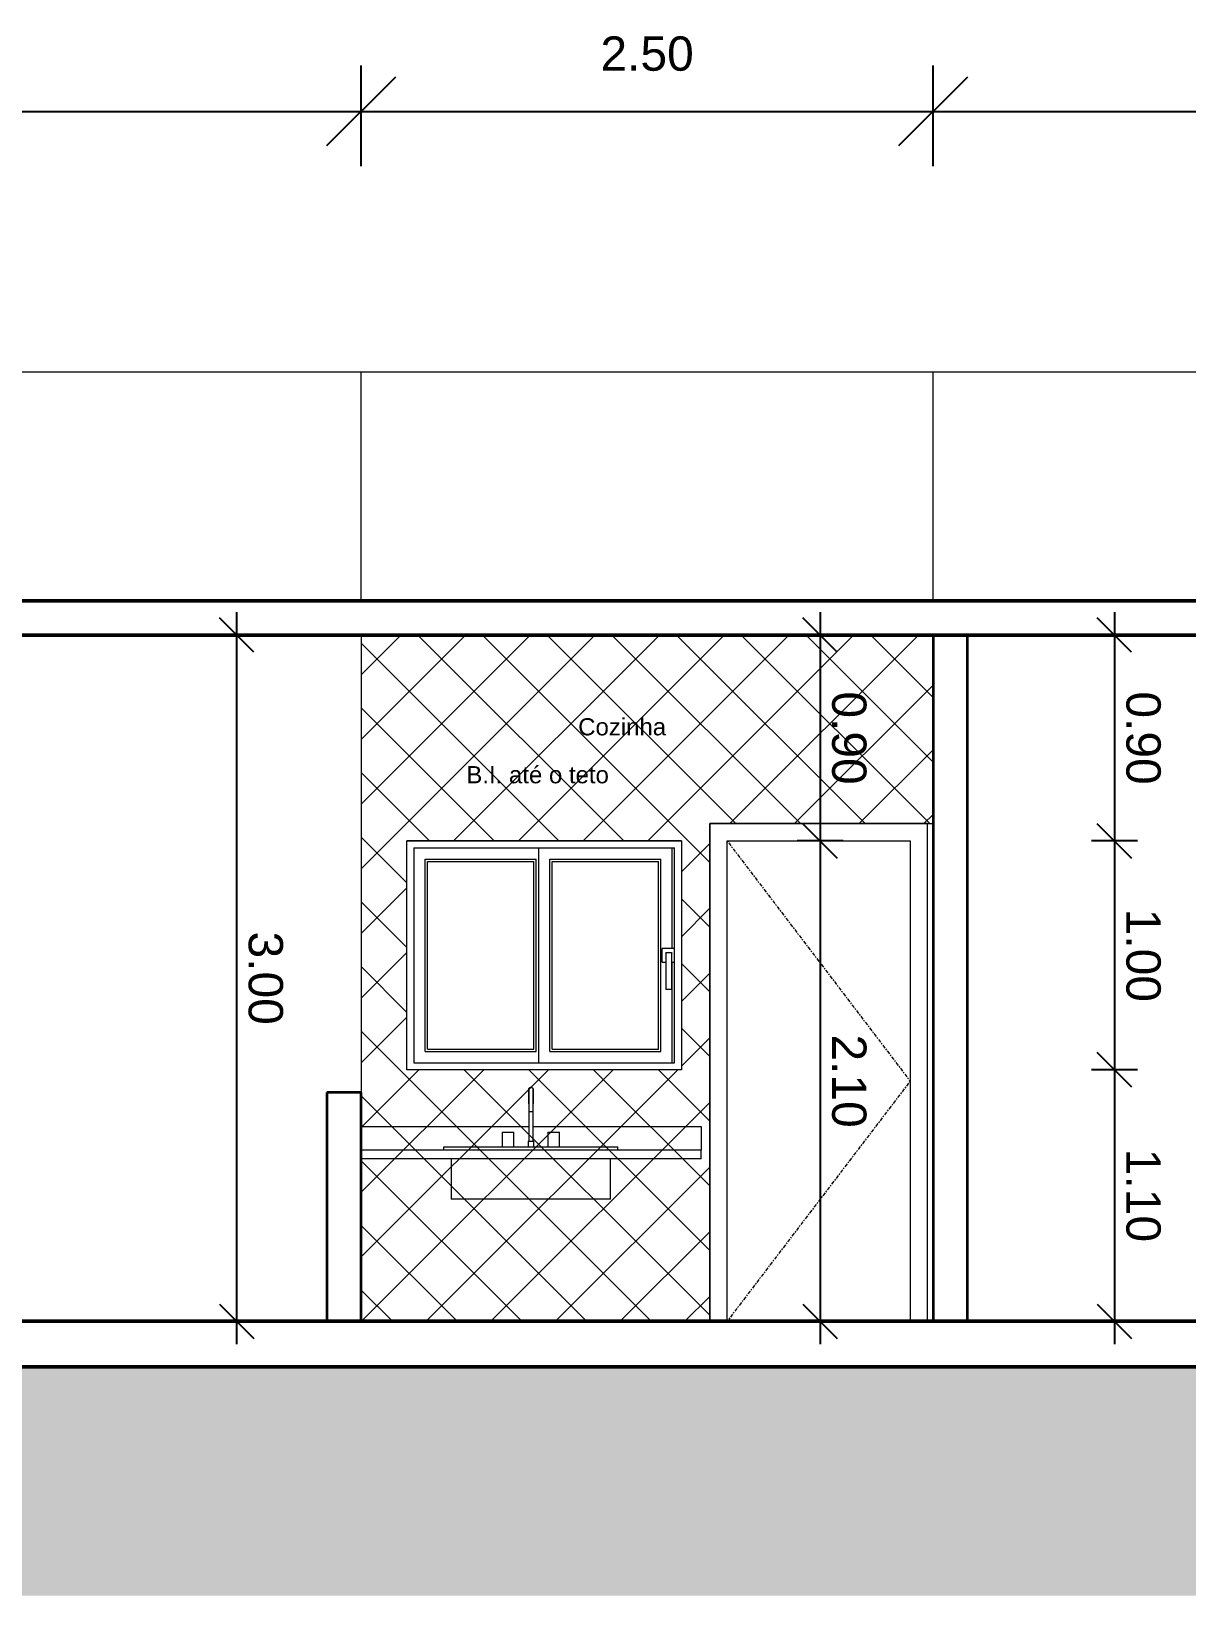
# Model space of a CAD drawing. Header units: centimetres. Extents: x 1481 to 8105, y -69 to 2574.
# Drawn here: x 2217 to 2722, y -69 to 615 of the extents above; entities that cross this region are included whole.
import ezdxf

# ---------------------------------------------------------------- set-up
doc = ezdxf.new("R2010")
doc.units = ezdxf.units.CM
doc.linetypes.add('Centro _1_', pattern=[3.175, 0.635, -0.47625, 1.5875, -0.47625])
for name, color, linetype, lineweight in [('A-ANNO-DIMS', 1, 'Continuous', 9), ('A-AREA-IDEN', 1, 'Continuous', 9), ('A-DETL-GENF', 92, 'Continuous', 18), ('A-DETL-THIN', 151, 'Continuous', 9), ('A-DOOR', 31, 'Continuous', 9), ('A-DOOR-FRAM', 31, 'Continuous', 18), ('A-FLOR', 192, 'Continuous', 9), ('A-GENM', 13, 'Continuous', 9), ('A-GLAZ', 151, 'Continuous', 9), ('A-WALL', 250, 'Continuous', 9), ('C-TOPO', 7, 'Continuous', 9), ('G-ANNO-TEXT', 231, 'Continuous', 9), ('P-SANR-FIXT', 31, 'Continuous', 9), ('Q-CASE', 31, 'Continuous', 9)]:
    doc.layers.add(name, color=color, linetype=linetype, lineweight=lineweight)
doc.styles.add('Arial', font='arial.ttf', dxfattribs={"height": 15})
doc.styles.add('Arial_1', font='arial.ttf', dxfattribs={"height": 20})
doc.dimstyles.new('Cotas_de_Corte', dxfattribs={"dimscale": 30.48, "dimtxt": 7.651945, "dimasz": 0.492126, "dimexe": 0.328084, "dimexo": 0.0625, "dimgap": 0.164042, "dimtad": 1, "dimlfac": 0.01, "dimrnd": 0.01, "dimzin": 0, "dimdsep": 46, "dimtxsty": 'Arial', "dimblk1": 'OBLIQUE', "dimblk2": 'OBLIQUE', "dimsah": 1, "dimcen": 0.09, "dimdle": 0.328084, "dimazin": 0, "dimtfac": 1, "dimtdec": 4, "dimtix": 1, "dimtmove": 0, "dimatfit": 3, "dimfxl": 0.393701, "dimfxlon": 1, "dimtvp": 1, "dimtolj": 1, "dimtzin": 0, "dimarcsym": 2})
doc.dimstyles.new('Cotas_Planta_Baixa', dxfattribs={"dimscale": 30.48, "dimtxt": 15.303891, "dimasz": 0.984252, "dimexe": 0.656168, "dimexo": 0.0625, "dimgap": 0.574147, "dimtad": 1, "dimlfac": 0.01, "dimrnd": 0.01, "dimzin": 0, "dimdsep": 46, "dimtxsty": 'Arial', "dimblk1": 'OBLIQUE', "dimblk2": 'OBLIQUE', "dimsah": 1, "dimcen": 0.09, "dimdle": 0.656168, "dimazin": 0, "dimtfac": 1, "dimtdec": 4, "dimtix": 1, "dimtmove": 0, "dimatfit": 3, "dimfxl": 0.787402, "dimfxlon": 1, "dimtvp": 1, "dimtolj": 1, "dimtzin": 0, "dimarcsym": 2})

# ---------------------------------------------------------------- blocks, each defined once
blk = doc.blocks.new('M_Folha única - 80 x 210-645947-Corte 1')
at = {"layer": 'A-DOOR', "linetype": 'Centro _1_'}
for p, q in [((-431.91, 230), (-351.91, 125)), ((-351.91, 125), (-431.91, 20))]:
    blk.add_line(p, q, dxfattribs=at)
at = {"layer": 'A-DOOR-FRAM', "lineweight": 18}
for p, q in [((-439.51, 237.6), (-439.51, 20)), ((-344.31, 237.6), (-439.51, 237.6)), ((-344.31, 20), (-344.31, 237.6)), ((-431.91, 20), (-431.91, 230)), ((-431.91, 230), (-351.91, 230)), ((-351.91, 230), (-351.91, 20))]:
    blk.add_line(p, q, dxfattribs=at)
blk = doc.blocks.new('Janela 2FL Correr - Janela 2FLs 1_20 x 1_20-646450-Corte 1')
at = {"layer": 'A-GENM'}
for p, q in [((-460.4, 182.75), (-460.4, 177.25)), ((-454.91, 183), (-460.15, 183)), ((-458.66, 181), (-458.66, 165)), ((-458.41, 181.25), (-456.41, 181.25)), ((-456.16, 165), (-456.16, 181)), ((-460.15, 177), (-458.64, 177)), ((-456.17, 177), (-454.91, 177)), ((-458.41, 165), (-458.66, 165)), ((-456.41, 165), (-458.41, 165)), ((-456.16, 165), (-456.41, 165))]:
    blk.add_line(p, q, dxfattribs=at)
for centre, start, end in [((-460.15, 182.75), 90, 180), ((-460.15, 177.25), 180, 270)]:
    blk.add_arc(centre, 0.25, start, end, dxfattribs=at)
for points, knots in [([(-458.66, 181), (-458.66, 181.02), (-458.65, 181.05), (-458.64, 181.1), (-458.62, 181.12), (-458.61, 181.14), (-458.6, 181.16), (-458.59, 181.17), (-458.57, 181.19), (-458.55, 181.2), (-458.53, 181.22), (-458.5, 181.23), (-458.46, 181.25), (-458.43, 181.25), (-458.41, 181.25)], [0, 0, 0, 0, 0.166667, 0.25, 0.333333, 0.375, 0.416667, 0.5, 0.541667, 0.583333, 0.666667, 0.75, 0.833333, 1, 1, 1, 1]), ([(-456.41, 181.25), (-456.38, 181.25), (-456.35, 181.25), (-456.31, 181.23), (-456.28, 181.22), (-456.26, 181.2), (-456.24, 181.19), (-456.22, 181.17), (-456.21, 181.15), (-456.19, 181.13), (-456.18, 181.11), (-456.17, 181.09), (-456.16, 181.05), (-456.16, 181.02), (-456.16, 181)], [0, 0, 0, 0, 0.166667, 0.25, 0.333333, 0.416667, 0.458333, 0.5, 0.583333, 0.666667, 0.708333, 0.75, 0.833333, 1, 1, 1, 1])]:
    blk.add_open_spline(points, degree=3, knots=knots, dxfattribs=at)
at = {"layer": 'A-GLAZ'}
for p, q in [((-451.91, 230), (-571.91, 230)), ((-571.91, 130), (-571.91, 230)), ((-568.91, 227), (-568.91, 133)), ((-568.91, 227), (-454.91, 227)), ((-514.41, 227), (-514.41, 133)), ((-455.91, 183), (-455.91, 227)), ((-454.91, 133), (-454.91, 227)), ((-451.91, 230), (-451.91, 130)), ((-563.91, 138), (-563.91, 222)), ((-563.91, 222), (-515.41, 222)), ((-562.91, 139), (-562.91, 221)), ((-562.91, 221), (-516.41, 221)), ((-516.41, 139), (-516.41, 221)), ((-515.41, 138), (-515.41, 222)), ((-509.41, 138), (-509.41, 222)), ((-509.41, 222), (-460.91, 222)), ((-508.41, 139), (-508.41, 221)), ((-508.41, 221), (-461.91, 221)), ((-461.91, 139), (-461.91, 221)), ((-460.91, 138), (-460.91, 222)), ((-455.91, 133), (-455.91, 177)), ((-563.91, 138), (-515.41, 138)), ((-562.91, 139), (-516.41, 139)), ((-509.41, 138), (-460.91, 138)), ((-508.41, 139), (-461.91, 139)), ((-451.91, 130), (-571.91, 130)), ((-568.91, 133), (-454.91, 133))]:
    blk.add_line(p, q, dxfattribs=at)
blk = doc.blocks.new('Pia Cozinha - Profundidade 600mm-647278-Corte 1')
at = {"layer": 'Q-CASE'}
for p, q in [((-591.91, 105.16), (-518.64, 105.16)), ((-516.75, 105.16), (-443.24, 105.16)), ((-443.24, 105.16), (-443.24, 95)), ((-591.91, 95), (-443.24, 95)), ((-443.24, 91), (-591.91, 91)), ((-443.24, 91), (-443.24, 95))]:
    blk.add_line(p, q, dxfattribs=at)
blk = doc.blocks.new('Pia de Cozinha Simples - Pia de Cozinha-463509-Corte 1')
at = {"layer": 'P-SANR-FIXT'}
for p, q in [((-518.65, 115), (-518.65, 98.81)), ((-518.65, 115), (-518.65, 111.51)), ((-517.69, 111.51), (-518.62, 111.51)), ((-516.76, 111.51), (-517.69, 111.51)), ((-516.74, 98.81), (-516.74, 115)), ((-516.74, 111.51), (-516.74, 115)), ((-530.23, 102.62), (-530.23, 96.27)), ((-530.23, 102.62), (-525.15, 102.62)), ((-525.15, 96.27), (-525.15, 102.62)), ((-510.23, 102.62), (-510.23, 96.27)), ((-510.23, 102.62), (-505.15, 102.62)), ((-505.15, 96.27), (-505.15, 102.62)), ((-555.69, 96.27), (-479.69, 96.27)), ((-555.69, 95), (-555.69, 96.27)), ((-518.96, 98.81), (-518.96, 96.27)), ((-518.96, 98.81), (-516.42, 98.81)), ((-516.42, 96.27), (-516.42, 98.81)), ((-479.69, 95), (-479.69, 96.27)), ((-552.52, 91), (-552.52, 73.41)), ((-482.87, 73.41), (-482.87, 91)), ((-546.8, 73.41), (-552.52, 73.41)), ((-488.58, 73.41), (-546.8, 73.41)), ((-482.87, 73.41), (-488.58, 73.41))]:
    blk.add_line(p, q, dxfattribs=at)
at = {"layer": 'P-SANR-FIXT', "flags": 128}
for points in [[(-518.65, 121.35), (-518.64, 121.39), (-518.64, 121.43), (-518.64, 121.47), (-518.63, 121.5), (-518.63, 121.54), (-518.62, 121.58), (-518.61, 121.62), (-518.6, 121.65), (-518.58, 121.69), (-518.57, 121.72), (-518.55, 121.76), (-518.54, 121.79), (-518.52, 121.83), (-518.5, 121.86), (-518.48, 121.89), (-518.46, 121.92), (-518.43, 121.95), (-518.41, 121.98), (-518.38, 122.01), (-518.36, 122.04), (-518.33, 122.06), (-518.3, 122.09), (-518.27, 122.11), (-518.24, 122.13), (-518.21, 122.15), (-518.18, 122.17), (-518.14, 122.19), (-518.11, 122.21), (-518.07, 122.23), (-518.04, 122.24), (-518, 122.25), (-517.97, 122.27), (-517.93, 122.28), (-517.89, 122.28), (-517.85, 122.29), (-517.82, 122.3), (-517.78, 122.3), (-517.74, 122.3), (-517.7, 122.3), (-517.69, 122.3)], [(-518.65, 115), (-518.65, 115.26), (-518.65, 115.51), (-518.65, 115.76), (-518.65, 116.01), (-518.65, 116.26), (-518.65, 116.51), (-518.65, 116.76), (-518.65, 117), (-518.65, 117.24), (-518.65, 117.48), (-518.65, 117.71), (-518.65, 117.93), (-518.65, 118.16), (-518.65, 118.38), (-518.65, 118.59), (-518.65, 118.79), (-518.65, 119), (-518.65, 119.19), (-518.65, 119.38), (-518.65, 119.56), (-518.65, 119.73), (-518.65, 119.9), (-518.65, 120.05), (-518.65, 120.2), (-518.65, 120.35), (-518.65, 120.48), (-518.65, 120.6), (-518.65, 120.72), (-518.65, 120.82), (-518.65, 120.92), (-518.65, 121.01), (-518.65, 121.09), (-518.65, 121.15), (-518.65, 121.21), (-518.65, 121.26), (-518.65, 121.3), (-518.65, 121.33), (-518.65, 121.34), (-518.65, 121.35), (-518.65, 121.35)], [(-518.65, 121.35), (-518.65, 121.35), (-518.65, 121.33), (-518.65, 121.31), (-518.65, 121.27), (-518.65, 121.23), (-518.65, 121.17), (-518.65, 121.11), (-518.65, 121.03), (-518.65, 120.95), (-518.65, 120.85), (-518.65, 120.75), (-518.65, 120.63), (-518.65, 120.51), (-518.65, 120.38), (-518.65, 120.24), (-518.65, 120.1), (-518.65, 119.94), (-518.65, 119.78), (-518.65, 119.61), (-518.65, 119.43), (-518.65, 119.24), (-518.65, 119.05), (-518.65, 118.85), (-518.65, 118.64), (-518.65, 118.43), (-518.65, 118.22), (-518.65, 118), (-518.65, 117.77), (-518.65, 117.54), (-518.65, 117.3), (-518.65, 117.06), (-518.65, 116.82), (-518.65, 116.58), (-518.65, 116.33), (-518.65, 116.08), (-518.65, 115.83), (-518.65, 115.58), (-518.65, 115.32), (-518.65, 115.07), (-518.65, 115)], [(-517.69, 122.3), (-517.65, 122.3), (-517.62, 122.3), (-517.58, 122.3), (-517.54, 122.29), (-517.5, 122.29), (-517.47, 122.28), (-517.43, 122.27), (-517.39, 122.26), (-517.36, 122.24), (-517.32, 122.23), (-517.29, 122.21), (-517.25, 122.2), (-517.22, 122.18), (-517.19, 122.16), (-517.16, 122.14), (-517.12, 122.12), (-517.09, 122.09), (-517.06, 122.07), (-517.04, 122.04), (-517.01, 122.02), (-516.98, 121.99), (-516.96, 121.96), (-516.94, 121.93), (-516.91, 121.9), (-516.89, 121.87), (-516.87, 121.83), (-516.85, 121.8), (-516.84, 121.77), (-516.82, 121.73), (-516.81, 121.7), (-516.79, 121.66), (-516.78, 121.63), (-516.77, 121.59), (-516.76, 121.55), (-516.75, 121.51), (-516.75, 121.48), (-516.74, 121.44), (-516.74, 121.4), (-516.74, 121.36), (-516.74, 121.35)], [(-516.74, 121.35), (-516.74, 121.35), (-516.74, 121.33), (-516.74, 121.31), (-516.74, 121.27), (-516.74, 121.23), (-516.74, 121.17), (-516.74, 121.11), (-516.74, 121.03), (-516.74, 120.95), (-516.74, 120.85), (-516.74, 120.75), (-516.74, 120.63), (-516.74, 120.51), (-516.74, 120.38), (-516.74, 120.24), (-516.74, 120.1), (-516.74, 119.94), (-516.74, 119.78), (-516.74, 119.61), (-516.74, 119.43), (-516.74, 119.24), (-516.74, 119.05), (-516.74, 118.85), (-516.74, 118.64), (-516.74, 118.43), (-516.74, 118.22), (-516.74, 118), (-516.74, 117.77), (-516.74, 117.54), (-516.74, 117.3), (-516.74, 117.06), (-516.74, 116.82), (-516.74, 116.58), (-516.74, 116.33), (-516.74, 116.08), (-516.74, 115.83), (-516.74, 115.58), (-516.74, 115.32), (-516.74, 115.07), (-516.74, 115)], [(-516.74, 115), (-516.74, 115.26), (-516.74, 115.51), (-516.74, 115.76), (-516.74, 116.01), (-516.74, 116.26), (-516.74, 116.51), (-516.74, 116.76), (-516.74, 117), (-516.74, 117.24), (-516.74, 117.48), (-516.74, 117.71), (-516.74, 117.93), (-516.74, 118.16), (-516.74, 118.38), (-516.74, 118.59), (-516.74, 118.79), (-516.74, 119), (-516.74, 119.19), (-516.74, 119.38), (-516.74, 119.56), (-516.74, 119.73), (-516.74, 119.9), (-516.74, 120.05), (-516.74, 120.2), (-516.74, 120.35), (-516.74, 120.48), (-516.74, 120.6), (-516.74, 120.72), (-516.74, 120.82), (-516.74, 120.92), (-516.74, 121.01), (-516.74, 121.09), (-516.74, 121.15), (-516.74, 121.21), (-516.74, 121.26), (-516.74, 121.3), (-516.74, 121.33), (-516.74, 121.34), (-516.74, 121.35), (-516.74, 121.35)]]:
    blk.add_lwpolyline(points, dxfattribs=at)
blk = doc.blocks.new('_Oblique')
at = {"color": 0, "linetype": 'ByBlock', "lineweight": -2}
blk.add_line((-0.5, -0.5), (0.5, 0.5), dxfattribs=at)
blk = doc.blocks.new('*D182')
at = {"layer": 'A-ANNO-DIMS', "color": 0, "lineweight": -2, "transparency": 16777216}
for p, q in [((2306.55, 361), (2306.55, 41)), ((2316.65, 351), (2296.55, 351)), ((2316.65, 51), (2296.55, 51))]:
    blk.add_line(p, q, dxfattribs=at)
at = {"layer": 'Defpoints', "color": 0, "transparency": 16777216}
for p in [(2318.55, 351), (2306.55, 51), (2318.55, 51)]:
    blk.add_point(p, dxfattribs=at)
at = {"layer": 'A-ANNO-DIMS', "color": 0, "lineweight": -2, "transparency": 16777216, "xscale": 15, "yscale": 15, "zscale": 15}
for p, rotation in [((2306.55, 351), 90), ((2306.55, 51), 270)]:
    blk.add_blockref('_Oblique', p, dxfattribs=dict(at, rotation=rotation))
at = {"layer": 'A-ANNO-DIMS', "color": 0, "transparency": 16777216, "insert": (2319.22, 201), "char_height": 15, "width": 24.2979, "attachment_point": 5, "rotation": 270, "style": 'Arial'}
blk.add_mtext('\\A1;3.00', dxfattribs=at)
blk = doc.blocks.new('*D183')
at = {"layer": 'A-ANNO-DIMS', "color": 0, "lineweight": -2, "transparency": 16777216}
for p, q in [((2690.24, 361), (2690.24, 251)), ((2700.33, 351), (2680.24, 351)), ((2700.33, 261), (2680.24, 261))]:
    blk.add_line(p, q, dxfattribs=at)
at = {"layer": 'Defpoints', "color": 0, "transparency": 16777216}
for p in [(2702.24, 351), (2690.24, 261), (2702.24, 261)]:
    blk.add_point(p, dxfattribs=at)
at = {"layer": 'A-ANNO-DIMS', "color": 0, "lineweight": -2, "transparency": 16777216, "xscale": 15, "yscale": 15, "zscale": 15}
for p, rotation in [((2690.24, 351), 90), ((2690.24, 261), 270)]:
    blk.add_blockref('_Oblique', p, dxfattribs=dict(at, rotation=rotation))
at = {"layer": 'A-ANNO-DIMS', "color": 0, "transparency": 16777216, "insert": (2702.89, 306), "char_height": 15, "width": 24.2979, "attachment_point": 5, "rotation": 270, "style": 'Arial'}
blk.add_mtext('\\A1;0.90', dxfattribs=at)
blk = doc.blocks.new('*D184')
at = {"layer": 'A-ANNO-DIMS', "color": 0, "lineweight": -2, "transparency": 16777216}
for p, q in [((2690.24, 271), (2690.24, 151)), ((2700.33, 261), (2680.24, 261)), ((2700.33, 161), (2680.24, 161))]:
    blk.add_line(p, q, dxfattribs=at)
at = {"layer": 'Defpoints', "color": 0, "transparency": 16777216}
for p in [(2702.24, 261), (2690.24, 161), (2702.24, 161)]:
    blk.add_point(p, dxfattribs=at)
at = {"layer": 'A-ANNO-DIMS', "color": 0, "lineweight": -2, "transparency": 16777216, "xscale": 15, "yscale": 15, "zscale": 15}
for p, rotation in [((2690.24, 261), 90), ((2690.24, 161), 270)]:
    blk.add_blockref('_Oblique', p, dxfattribs=dict(at, rotation=rotation))
at = {"layer": 'A-ANNO-DIMS', "color": 0, "transparency": 16777216, "insert": (2702.89, 211), "char_height": 15, "width": 24.2979, "attachment_point": 5, "rotation": 270, "style": 'Arial'}
blk.add_mtext('\\A1;1.00', dxfattribs=at)
blk = doc.blocks.new('*D185')
at = {"layer": 'A-ANNO-DIMS', "color": 0, "lineweight": -2, "transparency": 16777216}
for p, q in [((2690.24, 171), (2690.24, 41)), ((2700.33, 161), (2680.24, 161)), ((2700.33, 51), (2680.24, 51))]:
    blk.add_line(p, q, dxfattribs=at)
at = {"layer": 'Defpoints', "color": 0, "transparency": 16777216}
for p in [(2702.24, 161), (2690.24, 51), (2702.24, 51)]:
    blk.add_point(p, dxfattribs=at)
at = {"layer": 'A-ANNO-DIMS', "color": 0, "lineweight": -2, "transparency": 16777216, "xscale": 15, "yscale": 15, "zscale": 15}
for p, rotation in [((2690.24, 161), 90), ((2690.24, 51), 270)]:
    blk.add_blockref('_Oblique', p, dxfattribs=dict(at, rotation=rotation))
at = {"layer": 'A-ANNO-DIMS', "color": 0, "transparency": 16777216, "insert": (2702.89, 106), "char_height": 15, "width": 24.2979, "attachment_point": 5, "rotation": 270, "style": 'Arial'}
blk.add_mtext('\\A1;1.10', dxfattribs=at)
blk = doc.blocks.new('*D186')
at = {"layer": 'A-ANNO-DIMS', "color": 0, "lineweight": -2, "transparency": 16777216}
for p, q in [((2561.61, 361), (2561.61, 251)), ((2571.71, 351), (2551.61, 351)), ((2571.71, 261), (2551.61, 261))]:
    blk.add_line(p, q, dxfattribs=at)
at = {"layer": 'Defpoints', "color": 0, "transparency": 16777216}
for p in [(2573.61, 351), (2561.61, 261), (2573.61, 261)]:
    blk.add_point(p, dxfattribs=at)
at = {"layer": 'A-ANNO-DIMS', "color": 0, "lineweight": -2, "transparency": 16777216, "xscale": 15, "yscale": 15, "zscale": 15}
for p, rotation in [((2561.61, 351), 90), ((2561.61, 261), 270)]:
    blk.add_blockref('_Oblique', p, dxfattribs=dict(at, rotation=rotation))
at = {"layer": 'A-ANNO-DIMS', "color": 0, "transparency": 16777216, "insert": (2574.27, 306), "char_height": 15, "width": 24.2979, "attachment_point": 5, "rotation": 270, "style": 'Arial'}
blk.add_mtext('\\A1;0.90', dxfattribs=at)
blk = doc.blocks.new('*D187')
at = {"layer": 'A-ANNO-DIMS', "color": 0, "lineweight": -2, "transparency": 16777216}
for p, q in [((2561.61, 271), (2561.61, 41)), ((2571.71, 261), (2551.61, 261)), ((2571.71, 51), (2551.61, 51))]:
    blk.add_line(p, q, dxfattribs=at)
at = {"layer": 'Defpoints', "color": 0, "transparency": 16777216}
for p in [(2573.61, 261), (2561.61, 51), (2573.61, 51)]:
    blk.add_point(p, dxfattribs=at)
at = {"layer": 'A-ANNO-DIMS', "color": 0, "lineweight": -2, "transparency": 16777216, "xscale": 15, "yscale": 15, "zscale": 15}
for p, rotation in [((2561.61, 261), 90), ((2561.61, 51), 270)]:
    blk.add_blockref('_Oblique', p, dxfattribs=dict(at, rotation=rotation))
at = {"layer": 'A-ANNO-DIMS', "color": 0, "transparency": 16777216, "insert": (2574.27, 156), "char_height": 15, "width": 24.2979, "attachment_point": 5, "rotation": 270, "style": 'Arial'}
blk.add_mtext('\\A1;2.10', dxfattribs=at)
blk = doc.blocks.new('*D201')
at = {"layer": 'A-ANNO-DIMS', "color": 0, "lineweight": -2, "transparency": 16777216}
for p, q in [((1981, 556), (1981, 600)), ((2361, 556), (2361, 600)), ((1961, 580), (2381, 580))]:
    blk.add_line(p, q, dxfattribs=at)
at = {"layer": 'Defpoints', "color": 0, "transparency": 16777216}
for p in [(2361, 580), (1981, 466), (2361, 466)]:
    blk.add_point(p, dxfattribs=at)
at = {"layer": 'A-ANNO-DIMS', "color": 0, "lineweight": -2, "transparency": 16777216, "xscale": 29.99999999999999, "yscale": 29.99999999999999, "zscale": 29.99999999999999, "rotation": 180}
blk.add_blockref('_Oblique', (1981, 580), dxfattribs=at)
at = {"layer": 'A-ANNO-DIMS', "color": 0, "lineweight": -2, "transparency": 16777216, "xscale": 29.99999999999999, "yscale": 29.99999999999999, "zscale": 29.99999999999999}
blk.add_blockref('_Oblique', (2361, 580), dxfattribs=at)
at = {"layer": 'A-ANNO-DIMS', "color": 0, "transparency": 16777216, "insert": (2171, 605.16), "char_height": 15, "attachment_point": 5, "style": 'Arial'}
blk.add_mtext('\\A1;3.80', dxfattribs=at)
blk = doc.blocks.new('*D202')
at = {"layer": 'A-ANNO-DIMS', "color": 0, "lineweight": -2, "transparency": 16777216}
for p, q in [((2361, 556), (2361, 600)), ((2611, 556), (2611, 600)), ((2341, 580), (2631, 580))]:
    blk.add_line(p, q, dxfattribs=at)
at = {"layer": 'Defpoints', "color": 0, "transparency": 16777216}
for p in [(2611, 580), (2361, 466), (2611, 466)]:
    blk.add_point(p, dxfattribs=at)
at = {"layer": 'A-ANNO-DIMS', "color": 0, "lineweight": -2, "transparency": 16777216, "xscale": 29.99999999999999, "yscale": 29.99999999999999, "zscale": 29.99999999999999, "rotation": 180}
blk.add_blockref('_Oblique', (2361, 580), dxfattribs=at)
at = {"layer": 'A-ANNO-DIMS', "color": 0, "lineweight": -2, "transparency": 16777216, "xscale": 29.99999999999999, "yscale": 29.99999999999999, "zscale": 29.99999999999999}
blk.add_blockref('_Oblique', (2611, 580), dxfattribs=at)
at = {"layer": 'A-ANNO-DIMS', "color": 0, "transparency": 16777216, "insert": (2486, 605.16), "char_height": 15, "attachment_point": 5, "style": 'Arial'}
blk.add_mtext('\\A1;2.50', dxfattribs=at)
blk = doc.blocks.new('*D203')
at = {"layer": 'A-ANNO-DIMS', "color": 0, "lineweight": -2, "transparency": 16777216}
for p, q in [((2611, 556), (2611, 600)), ((3481, 556), (3481, 600)), ((2591, 580), (3501, 580))]:
    blk.add_line(p, q, dxfattribs=at)
at = {"layer": 'Defpoints', "color": 0, "transparency": 16777216}
for p in [(3481, 580), (2611, 466), (3481, 466)]:
    blk.add_point(p, dxfattribs=at)
at = {"layer": 'A-ANNO-DIMS', "color": 0, "lineweight": -2, "transparency": 16777216, "xscale": 29.99999999999999, "yscale": 29.99999999999999, "zscale": 29.99999999999999, "rotation": 180}
blk.add_blockref('_Oblique', (2611, 580), dxfattribs=at)
at = {"layer": 'A-ANNO-DIMS', "color": 0, "lineweight": -2, "transparency": 16777216, "xscale": 29.99999999999999, "yscale": 29.99999999999999, "zscale": 29.99999999999999}
blk.add_blockref('_Oblique', (3481, 580), dxfattribs=at)
at = {"layer": 'A-ANNO-DIMS', "color": 0, "transparency": 16777216, "insert": (3046, 605.16), "char_height": 15, "attachment_point": 5, "style": 'Arial'}
blk.add_mtext('\\A1;8.70', dxfattribs=at)

msp = doc.modelspace()

# ---------------------------------------------------------------- hatches: boundary and pattern name
at = {"layer": 'A-DETL-GENF'}
h = msp.add_hatch(dxfattribs=at)
h.set_pattern_fill('FP_2', color=8, style=0, pattern_type=2)
h.set_pattern_definition([(45, (2565.865, 255.727), (-14.1421, 14.1421), []), (135, (2565.865, 255.727), (-14.1421, -14.1421), [])])
h.paths.add_polyline_path([(2513.4, 51), (2513.4, 268.6), (2611, 268.6), (2611, 351), (2361, 351), (2361, 51)], flags=0)
h.paths.add_polyline_path([(2435.084, 161), (2381, 161), (2381, 261), (2501, 261), (2501, 161), (2448.338, 161)], flags=0)
at = {"layer": 'C-TOPO'}
h = msp.add_hatch(dxfattribs=at)
h.set_pattern_fill('FP_1', color=256, style=0, pattern_type=2)
h.set_pattern_definition([(0, (2565.865, 255.727), (31.75, 31.75), [31.75, -31.75]), (0, (2565.865, 267.634), (31.75, 31.75), [31.75, -31.75]), (0, (2565.865, 279.54), (31.75, 31.75), [31.75, -31.75]), (90, (2569.834, 283.51), (-31.75, 31.75), [31.75, -31.75]), (90, (2581.74, 283.51), (-31.75, 31.75), [31.75, -31.75]), (90, (2593.646, 283.51), (-31.75, 31.75), [31.75, -31.75])])
h.paths.add_polyline_path([(4481, -69), (4481, 31), (1481, 31), (1481, -69), (3786.979, -69)], flags=0)

# ---------------------------------------------------------------- linework, layer by layer
at = {"layer": 'A-DETL-THIN'}
for p, q in [((2361, 351), (2361, 51)), ((2611, 351), (2361, 351)), ((2611, 268.6), (2611, 351)), ((2513.4, 51), (2513.4, 268.6)), ((2513.4, 268.6), (2611, 268.6)), ((2381, 161), (2381, 261)), ((2381, 261), (2501, 261)), ((2501, 261), (2501, 161)), ((2501, 161), (2381, 161)), ((2361, 51), (2513.4, 51))]:
    msp.add_line(p, q, dxfattribs=at)
at = {"layer": 'A-FLOR', "lineweight": 50}
for p, q in [((3541, 366), (1921, 366)), ((1921, 351), (3541, 351)), ((3001, 51), (1981, 51)), ((1921, 31), (3541, 31))]:
    msp.add_line(p, q, dxfattribs=at)
at = {"layer": 'A-WALL'}
for p, q in [((3466, 466), (1996, 466)), ((2361, 366), (2361, 466)), ((2611, 366), (2611, 466)), ((2361, 351), (2361, 151)), ((2381, 161), (2381, 261)), ((2381, 261), (2501, 261)), ((2501, 261), (2501, 161)), ((2501, 161), (2381, 161))]:
    msp.add_line(p, q, dxfattribs=at)
at = {"layer": 'A-WALL', "lineweight": 35}
for p, q in [((2611, 351), (2611, 51)), ((2626, 51), (2626, 351)), ((2346, 151), (2346, 51)), ((2361, 151), (2346, 151)), ((2361, 51), (2361, 151))]:
    msp.add_line(p, q, dxfattribs=at)

# ---------------------------------------------------------------- block references
at = {"layer": 'A-DOOR'}
msp.add_blockref('M_Folha única - 80 x 210-645947-Corte 1', (2952.905, 31), dxfattribs=at)
at = {"layer": 'A-GLAZ'}
msp.add_blockref('Janela 2FL Correr - Janela 2FLs 1_20 x 1_20-646450-Corte 1', (2952.905, 31), dxfattribs=at)
at = {"layer": 'P-SANR-FIXT'}
msp.add_blockref('Pia de Cozinha Simples - Pia de Cozinha-463509-Corte 1', (2952.905, 31), dxfattribs=at)
at = {"layer": 'Q-CASE'}
msp.add_blockref('Pia Cozinha - Profundidade 600mm-647278-Corte 1', (2952.905, 31), dxfattribs=at)

# ---------------------------------------------------------------- texts
at = {"layer": 'A-AREA-IDEN', "insert": (2455.879, 314.672), "char_height": 7.5, "width": 46.09703, "attachment_point": 1, "style": 'Arial_1'}
msp.add_mtext('Cozinha', dxfattribs=at)
at = {"layer": 'G-ANNO-TEXT', "color": 7, "insert": (2406.98, 293.709), "char_height": 7.5, "width": 74.95778, "attachment_point": 1, "style": 'Arial_1'}
msp.add_mtext('B.I. até o teto', dxfattribs=at)

# ---------------------------------------------------------------- dimensions: what is measured, and where the dimension line sits
at = {"layer": 'A-ANNO-DIMS'}
for base, p1, p2, override, picture, middle in [((2361, 580), (1981, 466), (2361, 466), {"dimpost": '<>'}, '*D201', (2171, 605.164)), ((2611, 580), (2361, 466), (2611, 466), {"dimpost": '<>', "dimtmove": 1}, '*D202', (2486, 605.159)), ((3481, 580), (2611, 466), (3481, 466), {"dimpost": '<>', "dimtmove": 1}, '*D203', (3046, 605.159))]:
    dim = msp.add_linear_dim(base=base, p1=p1, p2=p2, dimstyle='Cotas_Planta_Baixa', override=override, dxfattribs=at)
    dim.commit()
    dim.dimension.update_dxf_attribs({"geometry": picture, "text_midpoint": middle})
for base, p1, p2, override, picture, middle in [((2306.553, 51), (2318.553, 351), (2318.553, 51), {"dimtad": 4, "dimpost": '<>', "dimfxl": 300}, '*D182', (2319.217, 201)), ((2561.614, 261), (2573.614, 351), (2573.614, 261), {"dimtad": 4, "dimpost": '<>', "dimfxl": 90}, '*D186', (2574.272, 306)), ((2690.236, 261), (2702.236, 351), (2702.236, 261), {"dimtad": 4, "dimpost": '<>', "dimfxl": 90}, '*D183', (2702.894, 306)), ((2561.614, 51), (2573.614, 261), (2573.614, 51), {"dimtad": 4, "dimpost": '<>', "dimfxl": 210}, '*D187', (2574.272, 156)), ((2690.236, 161), (2702.236, 261), (2702.236, 161), {"dimtad": 4, "dimpost": '<>', "dimfxl": 100}, '*D184', (2702.894, 211)), ((2690.236, 51), (2702.236, 161), (2702.236, 51), {"dimtad": 4, "dimpost": '<>', "dimfxl": 110}, '*D185', (2702.894, 106))]:
    dim = msp.add_linear_dim(base=base, p1=p1, p2=p2, angle=90, dimstyle='Cotas_de_Corte', override=override, dxfattribs=at)
    dim.commit()
    dim.dimension.update_dxf_attribs({"geometry": picture, "text_midpoint": middle})

doc.saveas('drawing.dxf')
